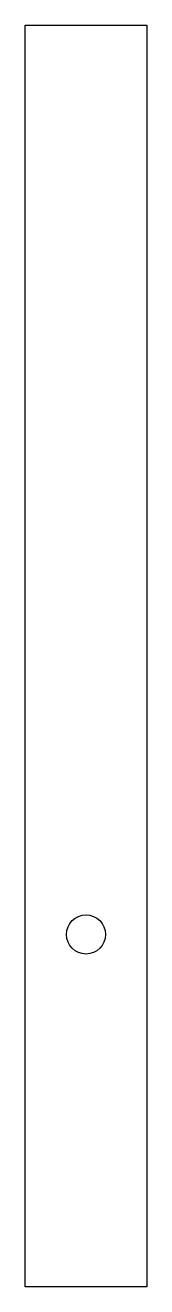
# Model space of a CAD drawing. Header units: millimetres. Extents: x -188 to -183, y -6.4 to 45.2.
import ezdxf

# ---------------------------------------------------------------- set-up
doc = ezdxf.new("R2010")
doc.units = ezdxf.units.MM

msp = doc.modelspace()

# ---------------------------------------------------------------- linework, layer by layer
msp.add_lwpolyline([(-188, 45.178), (-183, 45.178), (-183, -6.404), (-188, -6.404)], close=True)
msp.add_circle((-185.5, 8), 0.8)

doc.saveas('drawing.dxf')
